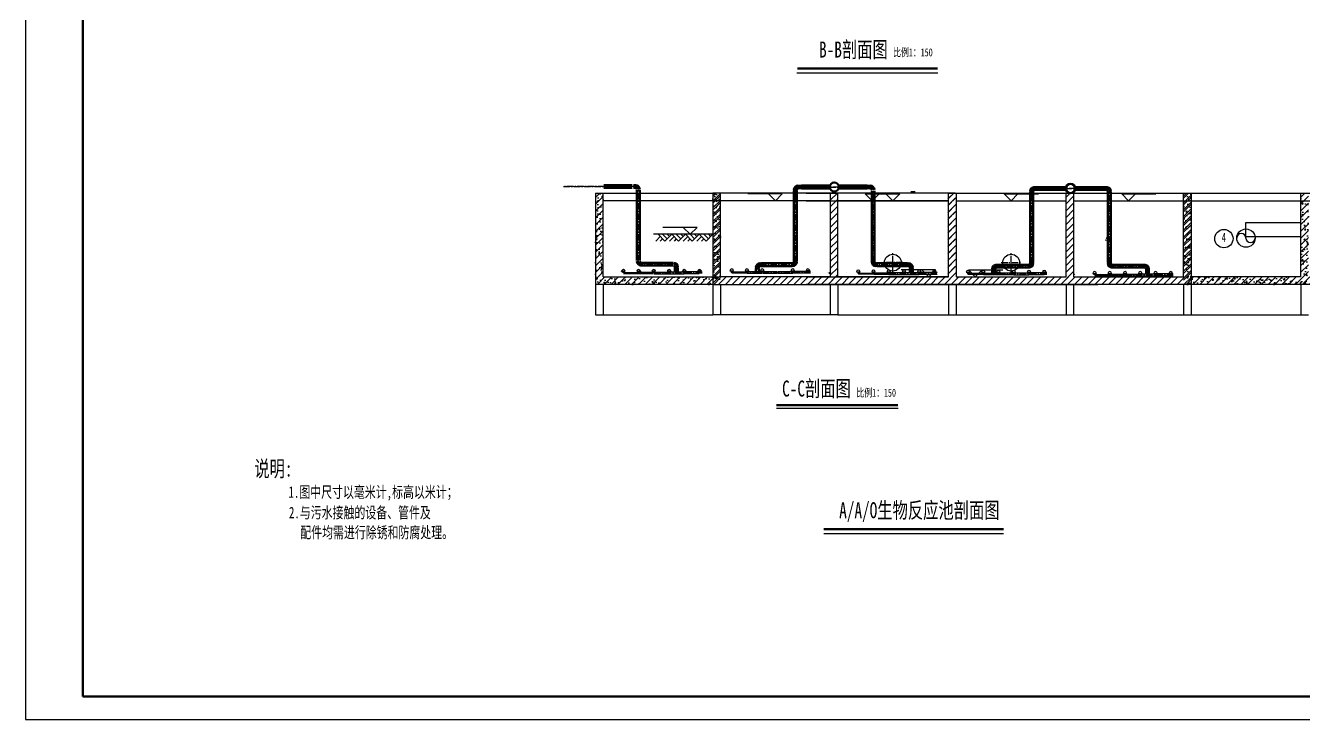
# Model space of a CAD drawing. Header units: millimetres. Extents: x -299291 to 688124, y -407813 to 623474.
# Drawn here: x 498899 to 624735, y -407813 to -339471 of the extents above; entities that cross this region are included whole.
import ezdxf

# ---------------------------------------------------------------- set-up
doc = ezdxf.new("R2010")
doc.units = ezdxf.units.MM
doc.linetypes.add('CENTER', pattern=[50.8, 31.75, -6.35, 6.35, -6.35])
doc.layers.add('空气管', color=2, linetype='Continuous', lineweight=53)
doc.layers.add('边框粗', color=7, linetype='Continuous', lineweight=100)
doc.layers.add('轴线', color=6, linetype='CENTER')
doc.styles.get("Standard").update_dxf_attribs({"font": 'txt', "bigfont": 'gbcbig.shx'})
doc.styles.add('长仿宋体', font='simfang.ttf', dxfattribs={"width": 0.7})
doc.dimstyles.new('ISO-25', dxfattribs={"dimtxt": 2.5, "dimasz": 2.5, "dimexe": 1.25, "dimexo": 0.625, "dimtad": 1, "dimtxsty": 'Standard', "dimcen": 2.5, "dimadec": 0, "dimazin": 0, "dimtfac": 1, "dimtmove": 0, "dimatfit": 3, "dimfxl": 1, "dimarcsym": 0})
pattern_1 = [(45, (-158861.43, -332528.2), (-336.7596, 336.7596), [])]
pattern_2 = [(50, (-135758.4, -332528.8), (1366.385, -119.5431), [142.875, -1571.625]), (355, (-135758.4, -332528.8), (-264.3212, 1432.9248), [114.3, -1257.3]), (100.451, (-135644.6, -332538.8), (1102.0688, 1313.3752), [121.425, -1335.675]), (46.1842, (-135758.4, -332147.8), (2033.0928, -315.3175), [214.3125, -2357.4375]), (96.6356, (-135589, -332174), (1780.532, 1855.6917), [182.1375, -2003.5125]), (351.184, (-135758.4, -332147.8), (1780.5345, 1855.6884), [171.45, -1885.95]), (21, (-135567.9, -332243.1), (1137.1116, -766.9914), [142.875, -1571.625]), (326, (-135567.9, -332243), (463.5152, 1381.4097), [114.3, -1257.3]), (71.4514, (-135473.2, -332307), (1600.6237, 614.4214), [121.425, -1335.675]), (37.5, (-135758.43, -332528.8), (23.16452, 634.1628), [0, -1242.06, 0, -1276.35, 0, -1262.0625]), (7.5, (-135758.4, -332528.8), (501.14747, 751.3543), [0, -727.71, 0, -1213.485, 0, -481.0125]), (327.5, (-136183.24, -332528.8), (1016.92946, -42.96558), [0, -476.25, 0, -1485.9, 0, -1971.675]), (317.5, (-136373.7, -332528.8), (1110.9689, 190.6987), [0, -619.125, 0, -986.79, 0, -1400.175])]
pattern_3 = [(45, (-135758.43, -332528.8), (-336.7596, 336.7596), [])]

# ---------------------------------------------------------------- blocks, each defined once
blk = doc.blocks.new('biao')
for p, q in [((39035, 59304), (42035, 59304)), ((39035, 59304), (39635, 59304)), ((39635, 58704), (39035, 59304)), ((39635, 58704), (40235, 59304))]:
    blk.add_line(p, q)
blk = doc.blocks.new('*D187')
at = {"color": 0, "lineweight": -2, "ltscale": 20, "transparency": 16777216}
for p, q in [((589726, -364969), (589726, -367967)), ((590476, -364969), (590476, -367967)), ((589728, -367966), (590473, -367966))]:
    blk.add_line(p, q, dxfattribs=at)
at = {"color": 0, "ltscale": 20, "transparency": 16777216}
for points in [[(589728, -367965), (589728, -367966), (589726, -367966)], [(590473, -367965), (590473, -367966), (590476, -367966)]]:
    blk.add_solid(points, dxfattribs=at)
at = {"layer": 'Defpoints', "color": 0, "ltscale": 20, "transparency": 16777216}
for p in [(589726, -364969), (590476, -364969), (590476, -367966)]:
    blk.add_point(p, dxfattribs=at)
at = {"color": 0, "ltscale": 20, "transparency": 16777216, "insert": (590101, -367964), "char_height": 2.5, "attachment_point": 5}
blk.add_mtext('750', dxfattribs=at)
blk = doc.blocks.new('*D212')
at = {"color": 0, "lineweight": -2, "ltscale": 20, "transparency": 16777216}
for p, q in [((590476, -364969), (590476, -367967)), ((601277, -364969), (601277, -367967)), ((590478, -367966), (601275, -367966))]:
    blk.add_line(p, q, dxfattribs=at)
at = {"color": 0, "ltscale": 20, "transparency": 16777216}
for points in [[(590478, -367965), (590478, -367966), (590476, -367966)], [(601275, -367965), (601275, -367966), (601277, -367966)]]:
    blk.add_solid(points, dxfattribs=at)
at = {"layer": 'Defpoints', "color": 0, "ltscale": 20, "transparency": 16777216}
for p in [(590476, -364969), (601277, -364969), (601277, -367966)]:
    blk.add_point(p, dxfattribs=at)
at = {"color": 0, "ltscale": 20, "transparency": 16777216, "insert": (595877, -367963), "char_height": 2.5, "attachment_point": 5}
blk.add_mtext('10801,5', dxfattribs=at)
blk = doc.blocks.new('*D188')
at = {"color": 0, "lineweight": -2, "ltscale": 20, "transparency": 16777216}
for p, q in [((601277, -364969), (601277, -367967)), ((602027, -364969), (602027, -367967)), ((601280, -367966), (602025, -367966))]:
    blk.add_line(p, q, dxfattribs=at)
at = {"color": 0, "ltscale": 20, "transparency": 16777216}
for points in [[(601280, -367965), (601280, -367966), (601277, -367966)], [(602025, -367965), (602025, -367966), (602027, -367966)]]:
    blk.add_solid(points, dxfattribs=at)
at = {"layer": 'Defpoints', "color": 0, "ltscale": 20, "transparency": 16777216}
for p in [(601277, -364969), (602027, -364969), (602027, -367966)]:
    blk.add_point(p, dxfattribs=at)
at = {"color": 0, "ltscale": 20, "transparency": 16777216, "insert": (601652, -367964), "char_height": 2.5, "attachment_point": 5}
blk.add_mtext('750', dxfattribs=at)
blk = doc.blocks.new('*D213')
at = {"color": 0, "lineweight": -2, "ltscale": 20, "transparency": 16777216}
for p, q in [((602027, -364969), (602027, -367967)), ((612829, -364969), (612829, -367967)), ((602030, -367966), (612826, -367966))]:
    blk.add_line(p, q, dxfattribs=at)
at = {"color": 0, "ltscale": 20, "transparency": 16777216}
for points in [[(602030, -367965), (602030, -367966), (602027, -367966)], [(612826, -367965), (612826, -367966), (612829, -367966)]]:
    blk.add_solid(points, dxfattribs=at)
at = {"layer": 'Defpoints', "color": 0, "ltscale": 20, "transparency": 16777216}
for p in [(602027, -364969), (612829, -364969), (612829, -367966)]:
    blk.add_point(p, dxfattribs=at)
at = {"color": 0, "ltscale": 20, "transparency": 16777216, "insert": (607428, -367963), "char_height": 2.5, "attachment_point": 5}
blk.add_mtext('10801,5', dxfattribs=at)
blk = doc.blocks.new('*D214')
at = {"color": 0, "lineweight": -2, "ltscale": 20, "transparency": 16777216}
for p, q in [((612829, -364969), (612829, -367967)), ((613579, -364969), (613579, -367967)), ((612831, -367966), (613576, -367966))]:
    blk.add_line(p, q, dxfattribs=at)
at = {"color": 0, "ltscale": 20, "transparency": 16777216}
for points in [[(612831, -367965), (612831, -367966), (612829, -367966)], [(613576, -367965), (613576, -367966), (613579, -367966)]]:
    blk.add_solid(points, dxfattribs=at)
at = {"layer": 'Defpoints', "color": 0, "ltscale": 20, "transparency": 16777216}
for p in [(612829, -364969), (613579, -364969), (613579, -367966)]:
    blk.add_point(p, dxfattribs=at)
at = {"color": 0, "ltscale": 20, "transparency": 16777216, "insert": (613204, -367964), "char_height": 2.5, "attachment_point": 5}
blk.add_mtext('750', dxfattribs=at)
blk = doc.blocks.new('*D225')
at = {"color": 0, "lineweight": -2, "ltscale": 20, "transparency": 16777216}
for p, q in [((578083, -364969), (578083, -367967)), ((578833, -364969), (578833, -367967)), ((578831, -367966), (578086, -367966))]:
    blk.add_line(p, q, dxfattribs=at)
at = {"color": 0, "ltscale": 20, "transparency": 16777216}
for points in [[(578086, -367965), (578086, -367966), (578083, -367966)], [(578831, -367965), (578831, -367966), (578833, -367966)]]:
    blk.add_solid(points, dxfattribs=at)
at = {"layer": 'Defpoints', "color": 0, "ltscale": 20, "transparency": 16777216}
for p in [(578083, -364969), (578833, -364969), (578083, -367966)]:
    blk.add_point(p, dxfattribs=at)
at = {"color": 0, "ltscale": 20, "transparency": 16777216, "insert": (578458, -367964), "char_height": 2.5, "attachment_point": 5}
blk.add_mtext('750', dxfattribs=at)
blk = doc.blocks.new('*D226')
at = {"color": 0, "lineweight": -2, "ltscale": 20, "transparency": 16777216}
for p, q in [((567282, -364969), (567282, -367967)), ((578083, -364969), (578083, -367967)), ((578081, -367966), (567284, -367966))]:
    blk.add_line(p, q, dxfattribs=at)
at = {"color": 0, "ltscale": 20, "transparency": 16777216}
for points in [[(567284, -367965), (567284, -367966), (567282, -367966)], [(578081, -367965), (578081, -367966), (578083, -367966)]]:
    blk.add_solid(points, dxfattribs=at)
at = {"layer": 'Defpoints', "color": 0, "ltscale": 20, "transparency": 16777216}
for p in [(567282, -364969), (578083, -364969), (567282, -367966)]:
    blk.add_point(p, dxfattribs=at)
at = {"color": 0, "ltscale": 20, "transparency": 16777216, "insert": (572682, -367963), "char_height": 2.5, "attachment_point": 5}
blk.add_mtext('10801,5', dxfattribs=at)
blk = doc.blocks.new('*D227')
at = {"color": 0, "lineweight": -2, "ltscale": 20, "transparency": 16777216}
for p, q in [((566532, -364969), (566532, -367967)), ((567282, -364969), (567282, -367967)), ((567279, -367966), (566534, -367966))]:
    blk.add_line(p, q, dxfattribs=at)
at = {"color": 0, "ltscale": 20, "transparency": 16777216}
for points in [[(566534, -367965), (566534, -367966), (566532, -367966)], [(567279, -367965), (567279, -367966), (567282, -367966)]]:
    blk.add_solid(points, dxfattribs=at)
at = {"layer": 'Defpoints', "color": 0, "ltscale": 20, "transparency": 16777216}
for p in [(566532, -364969), (567282, -364969), (566532, -367966)]:
    blk.add_point(p, dxfattribs=at)
at = {"color": 0, "ltscale": 20, "transparency": 16777216, "insert": (566907, -367964), "char_height": 2.5, "attachment_point": 5}
blk.add_mtext('750', dxfattribs=at)
blk = doc.blocks.new('*D231')
at = {"color": 0, "lineweight": -2, "ltscale": 20, "transparency": 16777216}
for p, q in [((618981, -360403), (618981, -358852)), ((618983, -358853), (624378, -358853)), ((624381, -360403), (624381, -358852))]:
    blk.add_line(p, q, dxfattribs=at)
at = {"color": 0, "ltscale": 20, "transparency": 16777216}
for points in [[(618983, -358852), (618983, -358853), (618981, -358853)], [(624378, -358852), (624378, -358853), (624381, -358853)]]:
    blk.add_solid(points, dxfattribs=at)
at = {"layer": 'Defpoints', "color": 0, "ltscale": 20, "transparency": 16777216}
for p in [(624381, -358853), (618981, -360404), (624381, -360404)]:
    blk.add_point(p, dxfattribs=at)
at = {"color": 0, "ltscale": 20, "transparency": 16777216, "insert": (621681, -358851), "char_height": 2.5, "attachment_point": 5}
blk.add_mtext('5400', dxfattribs=at)

msp = doc.modelspace()

# ---------------------------------------------------------------- hatches: boundary and pattern name
at = {"ltscale": 20}
h = msp.add_hatch(dxfattribs=at)
h.set_pattern_fill('AR-CONC', color=0, scale=7.5, style=0)
h.set_pattern_definition(pattern_2)
h.paths.add_polyline_path([(554980.177, -355969.31), (554980.177, -364969.31), (567281.677, -364969.31), (567281.677, -355969.31), (566531.677, -355969.31), (566531.677, -364219.31), (555730.177, -364219.31), (555730.177, -355969.31)])
h = msp.add_hatch(dxfattribs=at)
h.set_pattern_fill('ANSI31', color=0, scale=150, style=0)
h.set_pattern_definition(pattern_3)
h.paths.add_polyline_path([(554980.177, -355969.31), (554980.177, -364969.31), (567281.677, -364969.31), (567281.677, -355969.31), (566531.677, -355969.31), (566531.677, -364219.31), (555730.177, -364219.31), (555730.177, -355969.31)])
h = msp.add_hatch(dxfattribs=at)
h.set_pattern_fill('ANSI31', color=0, scale=150, style=0)
h.set_pattern_definition(pattern_1)
h.paths.add_polyline_path([(604403.844, -364218.686), (604403.844, -364968.686), (566531.679, -364968.686), (566531.679, -355968.686), (567281.679, -355968.686), (567281.679, -364218.686), (578083.179, -364218.686), (578083.179, -355968.686), (578833.179, -355968.686), (578833.179, -364218.686), (589634.679, -364218.686), (589634.679, -355968.686), (590384.679, -355968.686), (590384.679, -364218.686)])
h = msp.add_hatch(dxfattribs=at)
h.set_pattern_fill('ANSI31', color=0, scale=150, style=0)
h.set_pattern_definition(pattern_1)
h.paths.add_polyline_path([(575706.775, -364218.686), (575706.775, -364968.686), (613578.94, -364968.686), (613578.94, -355968.686), (612828.94, -355968.686), (612828.94, -364218.686), (602027.44, -364218.686), (602027.44, -355968.686), (601277.44, -355968.686), (601277.44, -364218.686), (590475.94, -364218.686), (590475.94, -355968.686), (589725.94, -355968.686), (589725.94, -364218.686)])
h = msp.add_hatch(dxfattribs=at)
h.set_pattern_fill('AR-CONC', color=0, scale=7.5, style=0)
h.set_pattern_definition(pattern_2)
h.paths.add_polyline_path([(612828.942, -355969.31), (612828.942, -364969.31), (636681.942, -364969.31), (636681.942, -355969.31), (635931.942, -355969.31), (635931.942, -364219.31), (625130.442, -364219.31), (625130.442, -355969.31), (624380.442, -355969.31), (624380.442, -364219.31), (613578.942, -364219.31), (613578.942, -355969.31)])
h = msp.add_hatch(dxfattribs=at)
h.set_pattern_fill('ANSI31', color=0, scale=150, style=0)
h.set_pattern_definition(pattern_3)
h.paths.add_polyline_path([(612828.942, -355969.31), (612828.942, -364969.31), (636681.942, -364969.31), (636681.942, -355969.31), (635931.942, -355969.31), (635931.942, -364219.31), (625130.442, -364219.31), (625130.442, -355969.31), (624380.442, -355969.31), (624380.442, -364219.31), (613578.942, -364219.31), (613578.942, -355969.31)])

# ---------------------------------------------------------------- linework, layer by layer
for p, q in [((498899.366, -274162.904), (498899.366, -407812.904)), ((566531.679, -360023.186), (560696.771, -360023.186)), ((566531.679, -360023.186), (560696.771, -360023.186)), ((561357.163, -360248.669), (560907.647, -360698.186)), ((561131.679, -360023.186), (561806.679, -360698.186)), ((561582.163, -360473.669), (561357.647, -360698.186)), ((561581.679, -360023.186), (562032.375, -360473.882)), ((562481.679, -360023.186), (561806.679, -360698.186)), ((562031.679, -360023.186), (562257.375, -360248.882)), ((562707.163, -360248.669), (562257.647, -360698.186)), ((562481.679, -360023.186), (563156.679, -360698.186)), ((562932.163, -360473.669), (562707.647, -360698.186)), ((562931.679, -360023.186), (563382.375, -360473.882)), ((563831.679, -360023.186), (563156.679, -360698.186)), ((563381.679, -360023.186), (563607.375, -360248.882)), ((564057.163, -360248.669), (563607.647, -360698.186)), ((563831.679, -360023.186), (564506.679, -360698.186)), ((564282.163, -360473.669), (564057.647, -360698.186)), ((564281.679, -360023.186), (564732.375, -360473.882)), ((565181.679, -360023.186), (564506.679, -360698.186)), ((564731.679, -360023.186), (564957.375, -360248.882)), ((565407.163, -360248.669), (564957.647, -360698.186)), ((565181.679, -360023.186), (565856.679, -360698.186)), ((565632.163, -360473.669), (565407.647, -360698.186)), ((565631.679, -360023.186), (566082.375, -360473.882)), ((566531.679, -360023.186), (565856.679, -360698.186)), ((566081.679, -360023.186), (566307.375, -360248.882)), ((498899.366, -407812.904), (688124.366, -407812.904))]:
    msp.add_line(p, q)
at = {"ltscale": 10}
for p, q in [((588674.84, -344159.515), (574802.106, -344159.515)), ((584754.467, -377177.145), (572800.113, -377177.145)), ((595117.667, -389531.096), (577439.181, -389531.096))]:
    msp.add_line(p, q, dxfattribs=at)
at = {"lineweight": 53}
for p, q in [((588636.736, -343708.319), (574866.118, -343708.319)), ((584739.801, -376853.25), (572773.843, -376853.25)), ((595117.667, -389079.9), (577439.181, -389079.9))]:
    msp.add_line(p, q, dxfattribs=at)
at = {"ltscale": 20}
for p, q in [((554980.177, -355969.31), (554980.177, -364219.31)), ((555730.177, -364219.31), (555730.177, -355969.31)), ((566531.677, -355969.31), (566531.677, -364219.31)), ((567281.679, -355968.686), (566531.679, -355968.686)), ((566531.679, -355968.686), (566531.679, -364968.686)), ((567281.677, -364219.31), (567281.677, -355969.31)), ((567281.679, -364218.686), (567281.679, -355968.686)), ((578833.179, -355968.686), (578083.179, -355968.686)), ((578083.179, -355968.686), (578083.179, -364218.686)), ((578833.179, -364218.686), (578833.179, -355968.686)), ((589725.94, -364218.686), (589725.94, -355968.686)), ((589725.94, -355968.686), (590475.94, -355968.686)), ((590475.94, -355968.686), (590475.94, -364218.686)), ((601277.44, -364218.686), (601277.44, -355968.686)), ((601277.44, -355968.686), (602027.44, -355968.686)), ((602027.44, -355968.686), (602027.44, -364218.686)), ((612828.94, -364218.686), (612828.94, -355968.686)), ((612828.94, -355968.686), (613578.94, -355968.686)), ((612828.942, -364219.31), (612828.942, -355969.31)), ((613578.94, -355968.686), (613578.94, -364968.686)), ((613578.942, -355969.31), (613578.942, -364219.31)), ((624380.442, -364219.31), (624380.442, -355969.31)), ((578083.179, -364218.686), (567281.679, -364218.686)), ((575706.775, -364218.686), (589680.31, -364218.686)), ((575706.775, -364218.686), (589725.94, -364218.686)), ((589634.679, -364218.686), (578833.179, -364218.686)), ((590475.94, -364218.686), (601277.44, -364218.686)), ((602027.44, -364218.686), (612828.94, -364218.686)), ((566531.679, -364968.686), (604403.844, -364968.686)), ((636753.713, -364968.686), (575706.775, -364968.686))]:
    msp.add_line(p, q, dxfattribs=at)
at = {"color": 0, "ltscale": 20}
for p, q in [((554980.177, -355969.31), (566531.677, -355969.31)), ((590384.679, -355968.686), (567281.679, -355968.686)), ((575706.775, -355968.686), (578631.94, -355968.686)), ((589725.94, -355968.686), (612828.94, -355968.686)), ((613578.942, -355969.31), (636753.713, -355969.31)), ((618980.624, -360246.87), (624420.747, -360246.87)), ((554980.177, -364219.31), (554980.177, -367966.786)), ((555730.177, -364219.31), (566543.198, -364219.31)), ((624380.442, -364219.31), (613578.942, -364219.31)), ((566531.679, -364969.311), (554980.177, -364969.311)), ((555730.177, -364969.311), (555730.177, -367979.417)), ((624380.442, -364968.686), (624380.442, -367908.642)), ((554980.177, -367966.786), (566531.679, -367966.786)), ((578830.679, -367965.119), (589725.94, -367966.786)), ((613578.94, -367966.786), (625130.442, -367966.786))]:
    msp.add_line(p, q, dxfattribs=at)
at = {"color": 4, "ltscale": 20}
for p, q in [((578083.179, -356718.686), (555730.177, -356718.686)), ((575706.775, -356718.686), (589725.94, -356718.686)), ((589634.679, -356718.686), (578833.179, -356718.686)), ((590475.94, -356718.686), (601277.44, -356718.686)), ((602027.44, -356718.686), (635791.523, -356718.686))]:
    msp.add_line(p, q, dxfattribs=at)
at = {"ltscale": 20}
for centre, radius in [((616811.076, -360453.84), 900), ((584233.929, -362821.729), 825), ((595876.69, -362821.729), 825)]:
    msp.add_circle(centre, radius, dxfattribs=at)
msp.add_circle((618980.124, -360404.078), 900)
for centre, start, end in [((618530.124, -360404.078), 0, 180), ((619430.124, -360404.078), 180, 0)]:
    msp.add_arc(centre, 450, start, end)
at = {"layer": '空气管', "ltscale": 20}
for p, q in [((555784.588, -355176.172), (558597.746, -355176.172)), ((555784.588, -355461.172), (558597.746, -355461.172)), ((558822.746, -355536.172), (558822.746, -355101.172)), ((558897.746, -355536.172), (558897.746, -355101.172)), ((559040.246, -355678.672), (559040.246, -362608.672)), ((559325.246, -355678.672), (559325.246, -362608.672)), ((574865.612, -355661.985), (574430.612, -355661.985)), ((574865.612, -355661.985), (574430.612, -355661.985)), ((574865.612, -355736.985), (574430.612, -355736.985)), ((574505.612, -355736.985), (574505.612, -362666.985)), ((574505.612, -355736.985), (574505.612, -362666.985)), ((574790.612, -355736.985), (574790.612, -362666.985)), ((574790.612, -355736.985), (574790.612, -362666.985)), ((574933.112, -355594.485), (574933.112, -355159.485)), ((574933.112, -355594.485), (574933.112, -355159.485)), ((575008.112, -355594.485), (575008.112, -355159.485)), ((575008.112, -355594.485), (575008.112, -355159.485)), ((575233.112, -355234.485), (575008.112, -355519.485)), ((575233.112, -355519.485), (575008.112, -355234.485)), ((575233.112, -355234.485), (575008.112, -355519.485)), ((575233.112, -355519.485), (575008.112, -355234.485)), ((575233.112, -355594.485), (575233.112, -355159.485)), ((575233.112, -355594.485), (575233.112, -355159.485)), ((578046.27, -355234.485), (575233.112, -355234.485)), ((578046.27, -355234.485), (575233.112, -355234.485)), ((578046.27, -355519.485), (575233.112, -355519.485)), ((578046.27, -355519.485), (575233.112, -355519.485)), ((578899.954, -355234.485), (581713.112, -355234.485)), ((578899.954, -355519.485), (581713.112, -355519.485)), ((581713.112, -355594.485), (581713.112, -355159.485)), ((581713.112, -355234.485), (581938.112, -355519.485)), ((581713.112, -355519.485), (581938.112, -355234.485)), ((581938.112, -355594.485), (581938.112, -355159.485)), ((582013.112, -355594.485), (582013.112, -355159.485)), ((582155.612, -355736.985), (582155.612, -362666.985)), ((582440.612, -355736.985), (582440.612, -362666.985)), ((586447.81, -355878.686), (586012.81, -355878.686)), ((598114.448, -355803.686), (597679.448, -355803.686)), ((598114.448, -355803.686), (597679.448, -355803.686)), ((598114.448, -355878.686), (597679.448, -355878.686)), ((597754.448, -355878.686), (597754.448, -362808.686)), ((597754.448, -355878.686), (597754.448, -362808.686)), ((598039.448, -355878.686), (598039.448, -362808.686)), ((598039.448, -355878.686), (598039.448, -362808.686)), ((598181.948, -355736.186), (598181.948, -355301.186)), ((598181.948, -355736.186), (598181.948, -355301.186)), ((598256.948, -355736.186), (598256.948, -355301.186)), ((598256.948, -355736.186), (598256.948, -355301.186)), ((598481.948, -355376.186), (598256.948, -355661.186)), ((598481.948, -355661.186), (598256.948, -355376.186)), ((598481.948, -355376.186), (598256.948, -355661.186)), ((598481.948, -355661.186), (598256.948, -355376.186)), ((598481.948, -355736.186), (598481.948, -355301.186)), ((598481.948, -355736.186), (598481.948, -355301.186)), ((601295.106, -355376.186), (598481.948, -355376.186)), ((601295.106, -355376.186), (598481.948, -355376.186)), ((601295.106, -355661.186), (598481.948, -355661.186)), ((601295.106, -355661.186), (598481.948, -355661.186)), ((602148.789, -355376.186), (604961.948, -355376.186)), ((602148.789, -355661.186), (604961.948, -355661.186)), ((604961.948, -355736.186), (604961.948, -355301.186)), ((604961.948, -355376.186), (605186.948, -355661.186)), ((604961.948, -355661.186), (605186.948, -355376.186)), ((605186.948, -355736.186), (605186.948, -355301.186)), ((605261.948, -355736.186), (605261.948, -355301.186)), ((605329.448, -355803.686), (605764.448, -355803.686)), ((605329.448, -355878.686), (605764.448, -355878.686)), ((605404.448, -355878.686), (605404.448, -362808.686)), ((605689.448, -355878.686), (605689.448, -362808.686)), ((559467.746, -363186.172), (559467.746, -362751.172)), ((559542.746, -363186.172), (559542.746, -362751.172)), ((559542.746, -362826.172), (562572.746, -362826.172)), ((559542.746, -363111.172), (562572.746, -363111.172)), ((562715.246, -363253.672), (563150.246, -363253.672)), ((562715.246, -363328.672), (563150.246, -363328.672)), ((562790.246, -363328.672), (562790.246, -363718.672)), ((563075.246, -363328.672), (563075.246, -363718.672)), ((571115.612, -363311.985), (570680.612, -363311.985)), ((571115.612, -363311.985), (570680.612, -363311.985)), ((571115.612, -363386.985), (570680.612, -363386.985)), ((571115.612, -363386.985), (570680.612, -363386.985)), ((570755.612, -363386.985), (570755.612, -363776.985)), ((570755.612, -363386.985), (570755.612, -363776.985)), ((571040.612, -363386.985), (571040.612, -363776.985)), ((571040.612, -363386.985), (571040.612, -363776.985)), ((571183.112, -363244.485), (571183.112, -362809.485)), ((571183.112, -363244.485), (571183.112, -362809.485)), ((571258.112, -363244.485), (571258.112, -362809.485)), ((571258.112, -363244.485), (571258.112, -362809.485)), ((574288.112, -362884.485), (571258.112, -362884.485)), ((574288.112, -362884.485), (571258.112, -362884.485)), ((574288.112, -363169.485), (571258.112, -363169.485)), ((574288.112, -363169.485), (571258.112, -363169.485)), ((574363.112, -363244.485), (574363.112, -362809.485)), ((574363.112, -363244.485), (574363.112, -362809.485)), ((574865.612, -362666.985), (574430.612, -362666.985)), ((574865.612, -362666.985), (574430.612, -362666.985)), ((574865.612, -362741.985), (574430.612, -362741.985)), ((574865.612, -362741.985), (574430.612, -362741.985)), ((582080.612, -362666.985), (582515.612, -362666.985)), ((582080.612, -362741.985), (582515.612, -362741.985)), ((582583.112, -363244.485), (582583.112, -362809.485)), ((582658.112, -363244.485), (582658.112, -362809.485)), ((582658.112, -362884.485), (585688.112, -362884.485)), ((582658.112, -363169.485), (585688.112, -363169.485)), ((585688.112, -363244.485), (585688.112, -362809.485)), ((585763.112, -363244.485), (585763.112, -362809.485)), ((585830.612, -363311.985), (586265.612, -363311.985)), ((585830.612, -363386.985), (586265.612, -363386.985)), ((585905.612, -363386.985), (585905.612, -363776.985)), ((586190.612, -363386.985), (586190.612, -363776.985)), ((594364.448, -363453.686), (593929.448, -363453.686)), ((594364.448, -363453.686), (593929.448, -363453.686)), ((594364.448, -363528.686), (593929.448, -363528.686)), ((594364.448, -363528.686), (593929.448, -363528.686)), ((594004.448, -363528.686), (594004.448, -363918.686)), ((594004.448, -363528.686), (594004.448, -363918.686)), ((594289.448, -363528.686), (594289.448, -363918.686)), ((594289.448, -363528.686), (594289.448, -363918.686)), ((594431.948, -363386.186), (594431.948, -362951.186)), ((594431.948, -363386.186), (594431.948, -362951.186)), ((594506.948, -363386.186), (594506.948, -362951.186)), ((594506.948, -363386.186), (594506.948, -362951.186)), ((597536.948, -363026.186), (594506.948, -363026.186)), ((597536.948, -363026.186), (594506.948, -363026.186)), ((597536.948, -363311.186), (594506.948, -363311.186)), ((597536.948, -363311.186), (594506.948, -363311.186)), ((597611.948, -363386.186), (597611.948, -362951.186)), ((597611.948, -363386.186), (597611.948, -362951.186)), ((598114.448, -362808.686), (597679.448, -362808.686)), ((598114.448, -362808.686), (597679.448, -362808.686)), ((598114.448, -362883.686), (597679.448, -362883.686)), ((598114.448, -362883.686), (597679.448, -362883.686)), ((605329.448, -362808.686), (605764.448, -362808.686)), ((605329.448, -362883.686), (605764.448, -362883.686)), ((605831.948, -363386.186), (605831.948, -362951.186)), ((605906.948, -363386.186), (605906.948, -362951.186)), ((605906.948, -363026.186), (608936.948, -363026.186)), ((605906.948, -363311.186), (608936.948, -363311.186)), ((608936.948, -363386.186), (608936.948, -362951.186)), ((609011.948, -363386.186), (609011.948, -362951.186)), ((609079.448, -363453.686), (609514.448, -363453.686)), ((609079.448, -363528.686), (609514.448, -363528.686)), ((609154.448, -363528.686), (609154.448, -363918.686)), ((609439.448, -363528.686), (609439.448, -363918.686))]:
    msp.add_line(p, q, dxfattribs=at)
at = {"layer": '空气管', "lineweight": -2, "ltscale": 20}
for p, q in [((568201.474, -363626.985), (568201.474, -363619.485)), ((568201.474, -363619.485), (568561.474, -363619.485)), ((568201.474, -363626.985), (568561.474, -363626.985)), ((569701.474, -363619.485), (570061.474, -363619.485)), ((569701.474, -363626.985), (570061.474, -363626.985)), ((570061.474, -363619.485), (570061.474, -363626.985)), ((571201.474, -363626.985), (571201.474, -363619.485)), ((571201.474, -363619.485), (571561.474, -363619.485)), ((571201.474, -363626.985), (571561.474, -363626.985)), ((571561.474, -363619.485), (571561.474, -363626.985)), ((574201.474, -363626.985), (574201.474, -363619.485)), ((574201.474, -363619.485), (574561.474, -363619.485)), ((574201.474, -363626.985), (574561.474, -363626.985)), ((574561.474, -363619.485), (574561.474, -363626.985)), ((576061.474, -363619.485), (575701.474, -363619.485)), ((575701.474, -363619.485), (575701.474, -363626.985)), ((576061.474, -363626.985), (575701.474, -363626.985)), ((576061.474, -363626.985), (576061.474, -363619.485)), ((557537.852, -363683.234), (557537.852, -363675.734)), ((557537.852, -363675.734), (557897.852, -363675.734)), ((557537.852, -363683.234), (557897.852, -363683.234)), ((559037.852, -363675.734), (559397.852, -363675.734)), ((559037.852, -363683.234), (559397.852, -363683.234)), ((559397.852, -363675.734), (559397.852, -363683.234)), ((560537.852, -363675.734), (560897.852, -363675.734)), ((560537.852, -363683.234), (560897.852, -363683.234)), ((562037.852, -363675.734), (562397.852, -363675.734)), ((562037.852, -363683.234), (562397.852, -363683.234)), ((562184.944, -363702.873), (562184.944, -363710.373)), ((562397.852, -363675.734), (562397.852, -363683.234)), ((563537.852, -363683.234), (563537.852, -363675.734)), ((563537.852, -363675.734), (563897.852, -363675.734)), ((563537.852, -363683.234), (563897.852, -363683.234)), ((565397.852, -363675.734), (565037.852, -363675.734)), ((565397.852, -363683.234), (565037.852, -363683.234)), ((576300.31, -363768.686), (576300.31, -363761.186)), ((577800.31, -363768.686), (577800.31, -363761.186)), ((577800.31, -363768.686), (577800.31, -363761.186)), ((578160.31, -363761.186), (578160.31, -363768.686)), ((578160.31, -363761.186), (578160.31, -363768.686)), ((579660.31, -363761.186), (579660.31, -363768.686)), ((580653.218, -363741.546), (580653.218, -363734.046)), ((580653.218, -363734.046), (581013.218, -363734.046)), ((580653.218, -363741.546), (581013.218, -363741.546)), ((582153.218, -363734.046), (582513.218, -363734.046)), ((582153.218, -363741.546), (582513.218, -363741.546)), ((582513.218, -363734.046), (582513.218, -363741.546)), ((583653.218, -363734.046), (584013.218, -363734.046)), ((583653.218, -363741.546), (584013.218, -363741.546)), ((584160.31, -363768.686), (584160.31, -363761.186)), ((584160.31, -363768.686), (584160.31, -363761.186)), ((585153.218, -363734.046), (585513.218, -363734.046)), ((585153.218, -363741.546), (585513.218, -363741.546)), ((585300.31, -363761.186), (585300.31, -363768.686)), ((585513.218, -363734.046), (585513.218, -363741.546)), ((586653.218, -363741.546), (586653.218, -363734.046)), ((586653.218, -363734.046), (587013.218, -363734.046)), ((586653.218, -363741.546), (587013.218, -363741.546)), ((587013.218, -363734.046), (587013.218, -363741.546)), ((587160.31, -363768.686), (587160.31, -363761.186)), ((587160.31, -363768.686), (587160.31, -363761.186)), ((588513.218, -363734.046), (588153.218, -363734.046)), ((588153.218, -363734.046), (588153.218, -363741.546)), ((588513.218, -363741.546), (588153.218, -363741.546)), ((588300.31, -363761.186), (588300.31, -363768.686)), ((588660.31, -363768.686), (588660.31, -363761.186)), ((591450.31, -363768.686), (591450.31, -363761.186)), ((591450.31, -363761.186), (591810.31, -363761.186)), ((591450.31, -363768.686), (591810.31, -363768.686)), ((591810.31, -363761.186), (591810.31, -363768.686)), ((592950.31, -363768.686), (592950.31, -363761.186)), ((592950.31, -363761.186), (593310.31, -363761.186)), ((592950.31, -363768.686), (593310.31, -363768.686)), ((593310.31, -363761.186), (593310.31, -363768.686)), ((594450.31, -363768.686), (594450.31, -363761.186)), ((594450.31, -363761.186), (594810.31, -363761.186)), ((594450.31, -363768.686), (594810.31, -363768.686)), ((594810.31, -363761.186), (594810.31, -363768.686)), ((595950.31, -363768.686), (595950.31, -363761.186)), ((595950.31, -363761.186), (596310.31, -363761.186)), ((595950.31, -363768.686), (596310.31, -363768.686)), ((596310.31, -363761.186), (596310.31, -363768.686)), ((597450.31, -363768.686), (597450.31, -363761.186)), ((597450.31, -363761.186), (597810.31, -363761.186)), ((597450.31, -363768.686), (597810.31, -363768.686)), ((597810.31, -363761.186), (597810.31, -363768.686)), ((599310.31, -363761.186), (598950.31, -363761.186)), ((598950.31, -363761.186), (598950.31, -363768.686)), ((599310.31, -363768.686), (598950.31, -363768.686)), ((599310.31, -363768.686), (599310.31, -363761.186)), ((601950.31, -363761.186), (601950.31, -363768.686)), ((602310.31, -363768.686), (602310.31, -363761.186)), ((603902.054, -363883.247), (603902.054, -363875.747)), ((603902.054, -363875.747), (604262.054, -363875.747)), ((603902.054, -363883.247), (604262.054, -363883.247)), ((605402.054, -363875.747), (605762.054, -363875.747)), ((605402.054, -363883.247), (605762.054, -363883.247)), ((605762.054, -363875.747), (605762.054, -363883.247)), ((606902.054, -363875.747), (607262.054, -363875.747)), ((606902.054, -363883.247), (607262.054, -363883.247)), ((608402.054, -363875.747), (608762.054, -363875.747)), ((608402.054, -363883.247), (608762.054, -363883.247)), ((608762.054, -363875.747), (608762.054, -363883.247)), ((609902.054, -363883.247), (609902.054, -363875.747)), ((609902.054, -363875.747), (610262.054, -363875.747)), ((609902.054, -363883.247), (610262.054, -363883.247)), ((610262.054, -363875.747), (610262.054, -363883.247)), ((611762.054, -363875.747), (611402.054, -363875.747)), ((611402.054, -363875.747), (611402.054, -363883.247)), ((611762.054, -363883.247), (611402.054, -363883.247)), ((611762.054, -363883.247), (611762.054, -363875.747))]:
    msp.add_line(p, q, dxfattribs=at)
at = {"layer": '空气管', "lineweight": -3, "ltscale": 20}
for p, q in [((568357.474, -363776.985), (568357.474, -363626.985)), ((568405.474, -363776.985), (568405.474, -363626.985)), ((569857.474, -363776.985), (569857.474, -363626.985)), ((569905.474, -363776.985), (569905.474, -363626.985)), ((571357.474, -363776.985), (571357.474, -363626.985)), ((571405.474, -363776.985), (571405.474, -363626.985)), ((574357.474, -363776.985), (574357.474, -363626.985)), ((574405.474, -363776.985), (574405.474, -363626.985)), ((575857.474, -363776.985), (575857.474, -363626.985)), ((575905.474, -363776.985), (575905.474, -363626.985)), ((557693.852, -363833.234), (557693.852, -363683.234)), ((557741.852, -363833.234), (557741.852, -363683.234)), ((557741.852, -363788.234), (559193.852, -363788.234)), ((557741.852, -363878.234), (559193.911, -363878.234)), ((559193.852, -363833.234), (559193.852, -363683.234)), ((559193.911, -363878.234), (559241.852, -363900.734)), ((559241.852, -363833.234), (559241.852, -363683.234)), ((559241.852, -363765.734), (560693.852, -363765.734)), ((559241.852, -363900.734), (560691.996, -363900.734)), ((560693.852, -363833.234), (560693.852, -363683.234)), ((560741.852, -363833.234), (560741.852, -363683.234)), ((560741.852, -363750.734), (562193.852, -363750.734)), ((560741.852, -363915.734), (562193.852, -363915.734)), ((562193.852, -363833.234), (562193.852, -363683.234)), ((562193.852, -363915.734), (562241.852, -363930.734)), ((562241.852, -363833.234), (562241.852, -363683.234)), ((562241.852, -363735.734), (563693.852, -363735.734)), ((562241.852, -363930.734), (563717.852, -363930.734)), ((563693.852, -363833.234), (563693.852, -363683.234)), ((565193.852, -363930.734), (563717.852, -363930.734)), ((563741.852, -363833.234), (563741.852, -363683.234)), ((565193.852, -363735.734), (563741.852, -363735.734)), ((565193.852, -363833.234), (565193.852, -363683.234)), ((565241.852, -363833.234), (565241.852, -363683.234)), ((565467.898, -363750.734), (565241.852, -363750.734)), ((568405.474, -363821.985), (568381.474, -363800.985)), ((568405.474, -363731.985), (569857.474, -363731.985)), ((568405.474, -363821.985), (569857.533, -363821.985)), ((569857.533, -363821.985), (569905.474, -363844.485)), ((569905.474, -363709.485), (571357.474, -363709.485)), ((569905.474, -363844.485), (571355.618, -363844.485)), ((571405.474, -363694.485), (572857.474, -363694.485)), ((571405.474, -363859.485), (572857.474, -363859.485)), ((572905.474, -363679.485), (574357.474, -363679.485)), ((572905.474, -363874.485), (574381.474, -363874.485)), ((575857.474, -363874.485), (574381.474, -363874.485)), ((575857.474, -363679.485), (574405.474, -363679.485)), ((575905.474, -363859.485), (575857.474, -363874.485)), ((576131.52, -363694.485), (575905.474, -363694.485)), ((576131.52, -363859.485), (575905.474, -363859.485)), ((578004.31, -363918.686), (578004.31, -363768.686)), ((578004.31, -363918.686), (578004.31, -363768.686)), ((580809.218, -363891.546), (580809.218, -363741.546)), ((580857.218, -363891.546), (580857.218, -363741.546)), ((580857.218, -363846.546), (582309.218, -363846.546)), ((580857.218, -363936.546), (582309.277, -363936.546)), ((582309.218, -363891.546), (582309.218, -363741.546)), ((582309.277, -363936.546), (582357.218, -363959.046)), ((582357.218, -363891.546), (582357.218, -363741.546)), ((582357.218, -363824.046), (583809.218, -363824.046)), ((582357.218, -363959.046), (583807.362, -363959.046)), ((583809.218, -363891.546), (583809.218, -363741.546)), ((583857.218, -363891.546), (583857.218, -363741.546)), ((583857.218, -363809.046), (585309.218, -363809.046)), ((583857.218, -363974.046), (585309.218, -363974.046)), ((584004.31, -364001.186), (583956.31, -364016.186)), ((584004.31, -364001.186), (583956.31, -364016.186)), ((585309.218, -363891.546), (585309.218, -363741.546)), ((585309.218, -363974.046), (585357.218, -363989.046)), ((585357.218, -363891.546), (585357.218, -363741.546)), ((585357.218, -363794.046), (586809.218, -363794.046)), ((585357.218, -363989.046), (586833.218, -363989.046)), ((586809.218, -363891.546), (586809.218, -363741.546)), ((588309.218, -363989.046), (586833.218, -363989.046)), ((586857.218, -363891.546), (586857.218, -363741.546)), ((588309.218, -363794.046), (586857.218, -363794.046)), ((588309.218, -363891.546), (588309.218, -363741.546)), ((588357.218, -363974.046), (588309.218, -363989.046)), ((588357.218, -363891.546), (588357.218, -363741.546)), ((588583.264, -363809.046), (588357.218, -363809.046)), ((588583.264, -363974.046), (588357.218, -363974.046)), ((591606.31, -363918.686), (591606.31, -363768.686)), ((591654.31, -363963.686), (591630.31, -363942.686)), ((591654.31, -363918.686), (591654.31, -363768.686)), ((591654.31, -363873.686), (593106.31, -363873.686)), ((591654.31, -363963.686), (593106.369, -363963.686)), ((593106.31, -363918.686), (593106.31, -363768.686)), ((593106.369, -363963.686), (593154.31, -363986.186)), ((593154.31, -363918.686), (593154.31, -363768.686)), ((593154.31, -363851.186), (594606.31, -363851.186)), ((593154.31, -363986.186), (594604.454, -363986.186)), ((594604.454, -363986.186), (594654.31, -364001.186)), ((594606.31, -363918.686), (594606.31, -363768.686)), ((594654.31, -363918.686), (594654.31, -363768.686)), ((594654.31, -363836.186), (596106.31, -363836.186)), ((594654.31, -364001.186), (596106.31, -364001.186)), ((596106.31, -363918.686), (596106.31, -363768.686)), ((596106.31, -364001.186), (596154.31, -364016.186)), ((596154.31, -363918.686), (596154.31, -363768.686)), ((596154.31, -363821.186), (597606.31, -363821.186)), ((596154.31, -364016.186), (597630.31, -364016.186)), ((597606.31, -363918.686), (597606.31, -363768.686)), ((599106.31, -364016.186), (597630.31, -364016.186)), ((597654.31, -363918.686), (597654.31, -363768.686)), ((599106.31, -363821.186), (597654.31, -363821.186)), ((599106.31, -363918.686), (599106.31, -363768.686)), ((599154.31, -364001.186), (599106.31, -364016.186)), ((599154.31, -363918.686), (599154.31, -363768.686)), ((599380.356, -363836.186), (599154.31, -363836.186)), ((599380.356, -364001.186), (599154.31, -364001.186)), ((602154.25, -363963.686), (602106.31, -363986.186)), ((604058.054, -364033.247), (604058.054, -363883.247)), ((604106.054, -364033.247), (604106.054, -363883.247)), ((604106.054, -363988.247), (605558.054, -363988.247)), ((604106.054, -364078.247), (605558.113, -364078.247)), ((605558.054, -364033.247), (605558.054, -363883.247)), ((605558.113, -364078.247), (605606.054, -364100.747)), ((605606.054, -364033.247), (605606.054, -363883.247)), ((605606.054, -363965.747), (607058.054, -363965.747)), ((605606.054, -364100.747), (607056.198, -364100.747)), ((607058.054, -364033.247), (607058.054, -363883.247)), ((607106.054, -364033.247), (607106.054, -363883.247)), ((607106.054, -363950.747), (608558.054, -363950.747)), ((607106.054, -364115.747), (608558.054, -364115.747)), ((608558.054, -364033.247), (608558.054, -363883.247)), ((608558.054, -364115.747), (608606.054, -364130.747)), ((608606.054, -364033.247), (608606.054, -363883.247)), ((608606.054, -363935.747), (610058.054, -363935.747)), ((608606.054, -364130.747), (610082.054, -364130.747)), ((610058.054, -364033.247), (610058.054, -363883.247)), ((611558.054, -364130.747), (610082.054, -364130.747)), ((610106.054, -364033.247), (610106.054, -363883.247)), ((611558.054, -363935.747), (610106.054, -363935.747)), ((611558.054, -364033.247), (611558.054, -363883.247)), ((611606.054, -364115.747), (611558.054, -364130.747)), ((611606.054, -364033.247), (611606.054, -363883.247)), ((611832.1, -363950.747), (611606.054, -363950.747)), ((611832.1, -364115.747), (611606.054, -364115.747))]:
    msp.add_line(p, q, dxfattribs=at)
at = {"layer": '空气管', "ltscale": 20}
for centre in [(578473.112, -355376.985), (601721.948, -355518.686)]:
    msp.add_circle(centre, 450, dxfattribs=at)
at = {"layer": '空气管', "lineweight": -3, "ltscale": 20}
for centre in [(559217.852, -363833.234), (562217.852, -363833.234), (563717.852, -363833.234), (565217.852, -363833.234), (568381.474, -363776.985), (569881.474, -363776.985), (574381.474, -363776.985), (575881.474, -363776.985), (582333.218, -363891.546), (583833.218, -363891.546), (583980.31, -363918.686), (583980.31, -363918.686), (585333.218, -363891.546), (586833.218, -363891.546), (588333.218, -363891.546), (591630.31, -363918.686), (593130.31, -363918.686), (594630.31, -363918.686), (596130.31, -363918.686), (597630.31, -363918.686), (599130.31, -363918.686), (605582.054, -364033.247), (607082.054, -364033.247), (608582.054, -364033.247), (610082.054, -364033.247), (611582.054, -364033.247)]:
    msp.add_circle(centre, 24, dxfattribs=at)
at = {"layer": '空气管', "ltscale": 20}
for centre, radius, start, end in [((558897.746, -355603.672), 427.5, 0, 90), ((558897.746, -355603.672), 142.5, 0, 90), ((574933.112, -355661.985), 427.5, 90, 180), ((574933.112, -355661.985), 427.5, 90, 180), ((574933.112, -355661.985), 142.5, 90, 180), ((574933.112, -355661.985), 142.5, 90, 180), ((582013.112, -355661.985), 427.5, 0, 90), ((582013.112, -355661.985), 142.5, 0, 90), ((598181.948, -355803.686), 427.5, 90, 180), ((598181.948, -355803.686), 427.5, 90, 180), ((598181.948, -355803.686), 142.5, 90, 180), ((598181.948, -355803.686), 142.5, 90, 180), ((605261.948, -355803.686), 427.5, 0, 90), ((605261.948, -355803.686), 142.5, 0, 90), ((559467.746, -362683.672), 427.5, 180, 270), ((559467.746, -362683.672), 142.5, 180, 270), ((562647.746, -363253.672), 427.5, 0, 90), ((562647.746, -363253.672), 142.5, 0, 90), ((571183.112, -363311.985), 427.5, 90, 180), ((571183.112, -363311.985), 427.5, 90, 180), ((571183.112, -363311.985), 142.5, 90, 180), ((571183.112, -363311.985), 142.5, 90, 180), ((574363.112, -362741.985), 142.5, 270, 0), ((574363.112, -362741.985), 427.5, 270, 0), ((574363.112, -362741.985), 142.5, 270, 0), ((574363.112, -362741.985), 427.5, 270, 0), ((582583.112, -362741.985), 427.5, 180, 270), ((582583.112, -362741.985), 142.5, 180, 270), ((585763.112, -363311.985), 427.5, 0, 90), ((585763.112, -363311.985), 142.5, 0, 90), ((594431.948, -363453.686), 427.5, 90, 180), ((594431.948, -363453.686), 427.5, 90, 180), ((594431.948, -363453.686), 142.5, 90, 180), ((594431.948, -363453.686), 142.5, 90, 180), ((597611.948, -362883.686), 142.5, 270, 0), ((597611.948, -362883.686), 427.5, 270, 0), ((597611.948, -362883.686), 142.5, 270, 0), ((597611.948, -362883.686), 427.5, 270, 0), ((605831.948, -362883.686), 427.5, 180, 270), ((605831.948, -362883.686), 142.5, 180, 270), ((609011.948, -363453.686), 427.5, 0, 90), ((609011.948, -363453.686), 142.5, 0, 90)]:
    msp.add_arc(centre, radius, start, end, dxfattribs=at)
at = {"layer": '空气管', "lineweight": -2, "ltscale": 20}
for centre in [(557717.852, -363675.734), (559217.852, -363675.734), (560717.852, -363675.734), (562217.852, -363675.734), (563717.852, -363675.734), (565217.852, -363675.734), (568381.474, -363619.485), (569881.474, -363619.485), (571381.474, -363619.485), (574381.474, -363619.485), (575881.474, -363619.485), (580833.218, -363734.046), (582333.218, -363734.046), (583833.218, -363734.046), (585333.218, -363734.046), (586833.218, -363734.046), (588333.218, -363734.046), (591630.31, -363761.186), (593130.31, -363761.186), (594146.948, -363761.186), (594146.948, -363761.186), (594630.31, -363761.186), (596130.31, -363761.186), (597630.31, -363761.186), (599130.31, -363761.186), (604082.054, -363875.747), (605582.054, -363875.747), (607082.054, -363875.747), (608582.054, -363875.747), (610082.054, -363875.747), (611582.054, -363875.747)]:
    msp.add_arc(centre, 180, 0, 180, dxfattribs=at)
at = {"layer": '轴线', "ltscale": 20}
for p, q in [((551817.746, -355318.672), (558897.746, -355318.672)), ((558897.746, -355318.672), (551817.746, -355318.672)), ((559182.746, -362683.672), (559182.746, -355603.672)), ((574648.112, -362741.985), (574648.112, -355661.985)), ((574648.112, -362741.985), (574648.112, -355661.985)), ((574933.112, -355376.985), (582013.112, -355376.985)), ((582013.112, -355376.985), (574933.112, -355376.985)), ((582298.112, -362741.985), (582298.112, -355661.985)), ((597896.948, -362883.686), (597896.948, -355803.686)), ((597896.948, -362883.686), (597896.948, -355803.686)), ((598181.948, -355518.686), (605261.948, -355518.686)), ((605261.948, -355518.686), (598181.948, -355518.686)), ((605546.948, -362883.686), (605546.948, -355803.686)), ((584233.929, -363796.729), (584233.929, -361846.729)), ((595876.69, -363796.729), (595876.69, -361846.729)), ((562647.746, -362968.672), (559467.746, -362968.672)), ((562932.746, -363718.672), (562932.746, -363253.672)), ((568381.474, -363776.985), (568381.474, -363626.985)), ((569881.474, -363776.985), (569881.474, -363626.985)), ((571183.112, -363026.985), (574363.112, -363026.985)), ((571183.112, -363026.985), (574363.112, -363026.985)), ((571381.474, -363776.985), (571381.474, -363626.985)), ((574381.474, -363776.985), (574381.474, -363626.985)), ((575881.474, -363776.985), (575881.474, -363626.985)), ((585763.112, -363026.985), (582583.112, -363026.985)), ((585208.929, -362821.729), (583258.929, -362821.729)), ((586048.112, -363776.985), (586048.112, -363311.985)), ((594146.948, -363918.686), (594146.948, -363453.686)), ((594146.948, -363918.686), (594146.948, -363453.686)), ((594431.948, -363168.686), (597611.948, -363168.686)), ((594431.948, -363168.686), (597611.948, -363168.686)), ((594901.69, -362821.729), (596851.69, -362821.729)), ((609011.948, -363168.686), (605831.948, -363168.686)), ((609296.948, -363918.686), (609296.948, -363453.686)), ((557717.852, -363833.234), (557717.852, -363683.234)), ((557717.852, -363833.234), (565467.898, -363833.234)), ((559217.852, -363833.234), (559217.852, -363683.234)), ((560717.852, -363833.234), (560717.852, -363683.234)), ((562217.852, -363833.234), (562217.852, -363683.234)), ((563717.852, -363833.234), (563717.852, -363683.234)), ((565217.852, -363833.234), (565217.852, -363683.234)), ((568381.474, -363776.985), (576131.52, -363776.985)), ((580833.218, -363891.546), (580833.218, -363741.546)), ((580833.218, -363891.546), (588583.264, -363891.546)), ((582333.218, -363891.546), (582333.218, -363741.546)), ((583833.218, -363891.546), (583833.218, -363741.546)), ((585333.218, -363891.546), (585333.218, -363741.546)), ((586833.218, -363891.546), (586833.218, -363741.546)), ((588333.218, -363891.546), (588333.218, -363741.546)), ((591630.31, -363918.686), (591630.31, -363768.686)), ((591630.31, -363918.686), (599380.356, -363918.686)), ((593130.31, -363918.686), (593130.31, -363768.686)), ((594630.31, -363918.686), (594630.31, -363768.686)), ((596130.31, -363918.686), (596130.31, -363768.686)), ((597630.31, -363918.686), (597630.31, -363768.686)), ((599130.31, -363918.686), (599130.31, -363768.686)), ((604082.054, -364033.247), (604082.054, -363883.247)), ((604082.054, -364033.247), (611832.1, -364033.247)), ((605582.054, -364033.247), (605582.054, -363883.247)), ((607082.054, -364033.247), (607082.054, -363883.247)), ((608582.054, -364033.247), (608582.054, -363883.247)), ((610082.054, -364033.247), (610082.054, -363883.247)), ((611582.054, -364033.247), (611582.054, -363883.247))]:
    msp.add_line(p, q, dxfattribs=at)
for centre, start, end in [((558897.746, -355603.672), 0, 90), ((574933.112, -355661.985), 90, 180), ((574933.112, -355661.985), 90, 180), ((582013.112, -355661.985), 0, 90), ((598181.948, -355803.686), 90, 180), ((598181.948, -355803.686), 90, 180), ((605261.948, -355803.686), 0, 90), ((559467.746, -362683.672), 180, 270), ((562647.746, -363253.672), 0, 90), ((571183.112, -363311.985), 90, 180), ((571183.112, -363311.985), 90, 180), ((574363.112, -362741.985), 270, 0), ((574363.112, -362741.985), 270, 0), ((582583.112, -362741.985), 180, 270), ((585763.112, -363311.985), 0, 90), ((594431.948, -363453.686), 90, 180), ((594431.948, -363453.686), 90, 180), ((597611.948, -362883.686), 270, 0), ((597611.948, -362883.686), 270, 0), ((605831.948, -362883.686), 180, 270), ((609011.948, -363453.686), 0, 90)]:
    msp.add_arc(centre, 285, start, end, dxfattribs=at)
at = {"layer": '边框粗', "lineweight": 100}
for p, q in [((504524.366, -276412.904), (504524.366, -405562.904)), ((504524.366, -405562.904), (685874.366, -405562.904))]:
    msp.add_line(p, q, dxfattribs=at)

# ---------------------------------------------------------------- block references
at = {"yscale": 1.125, "zscale": 1.125}
for p, xscale in [((617272.303, -422761.059), -1.125), ((537613.838, -422761.059), 1.125), ((628823.803, -422761.059), -1.125), ((551286.816, -422761.059), 1.125), ((562838.316, -422761.059), 1.125), ((608885.238, -426065.559), -1.125), ((632352.528, -430261.059), -1.125), ((547758.092, -430261.059), 1.125)]:
    msp.add_blockref('biao', p, dxfattribs=dict(at, xscale=xscale))

# ---------------------------------------------------------------- texts
at = {"style": '长仿宋体', "width": 0.7}
for s, height, p in [('说明:', 1575, (521404.484, -383899.954)), ('1.图中尺寸以毫米计,标高以米计；', 1125, (524766.045, -385978.969)), ('2.与污水接触的设备、管件及', 1125, (524816.445, -387997.533)), ('  配件均需进行除锈和防腐处理。', 1125, (524854.245, -389955.646))]:
    msp.add_text(s, height=height, dxfattribs=at).set_placement(p)
at = {"lineweight": -3, "char_height": 1575, "attachment_point": 3, "style": '长仿宋体'}
for s, insert, width in [('B-B剖面图', (583736.019, -341043.135), 10996.47973), ('C-C剖面图', (580101.935, -374432.968), 10996.47973), ('A/A/O生物反应池剖面图', (594737.739, -386414.716), 16553.74758)]:
    msp.add_mtext(s, dxfattribs=dict(at, insert=insert, width=width))
at = {"width": 38185.07636, "style": '长仿宋体'}
for s, insert, char_height, attachment_point in [('\\pt3.214e+004;比例1：150', (588159.429, -341716.032), 787.5, 3), ('4', (605104.95, -360046.33), 900, 1), ('4', (616593.326, -359890.383), 900, 1), ('\\pt3.214e+004;比例1：150', (584546.894, -375240.136), 787.5, 3)]:
    msp.add_mtext(s, dxfattribs=dict(at, insert=insert, char_height=char_height, attachment_point=attachment_point))

# ---------------------------------------------------------------- dimensions: what is measured, and where the dimension line sits
at = {"color": 0, "ltscale": 20}
for base, p1, p2, picture, middle in [((624380.624, -358852.872), (618980.624, -360404.078), (624380.624, -360404.078), '*D231', (621680.624, -358852.872)), ((590475.94, -367965.536), (589725.94, -364968.686), (590475.94, -364968.686), '*D187', (590100.94, -367965.536)), ((602027.44, -367965.536), (601277.44, -364968.686), (602027.44, -364968.686), '*D188', (601652.44, -367965.536)), ((613578.94, -367965.536), (612828.94, -364968.686), (613578.94, -364968.686), '*D214', (613203.94, -367965.536))]:
    dim = msp.add_linear_dim(base=base, p1=p1, p2=p2, dimstyle='ISO-25', dxfattribs=at)
    dim.commit()
    dim.dimension.update_dxf_attribs({"geometry": picture, "text_midpoint": middle, "dimtype": 160})
for base, p1, p2, picture, middle in [((566531.679, -367965.536), (567281.679, -364968.686), (566531.679, -364968.686), '*D227', (566906.679, -367965.536)), ((578083.179, -367965.536), (578833.179, -364968.686), (578083.179, -364968.686), '*D225', (578458.179, -367965.536))]:
    dim = msp.add_linear_dim(base=base, p1=p1, p2=p2, angle=180, dimstyle='ISO-25', dxfattribs=at)
    dim.commit()
    dim.dimension.update_dxf_attribs({"geometry": picture, "text_midpoint": middle, "dimtype": 160})
dim = msp.add_linear_dim(base=(567281.679, -367965.536), p1=(578083.179, -364968.686), p2=(567281.679, -364968.686), angle=180, dimstyle='ISO-25', dxfattribs=at)
dim.commit()
dim.dimension.update_dxf_attribs({"geometry": '*D226', "text_midpoint": (572682.429, -367963.453)})
for base, p1, p2, picture, middle in [((601277.44, -367965.536), (590475.94, -364968.686), (601277.44, -364968.686), '*D212', (595876.69, -367963.453)), ((612828.94, -367965.536), (602027.44, -364968.686), (612828.94, -364968.686), '*D213', (607428.19, -367963.453))]:
    dim = msp.add_linear_dim(base=base, p1=p1, p2=p2, dimstyle='ISO-25', dxfattribs=at)
    dim.commit()
    dim.dimension.update_dxf_attribs({"geometry": picture, "text_midpoint": middle})

doc.saveas('drawing.dxf')
